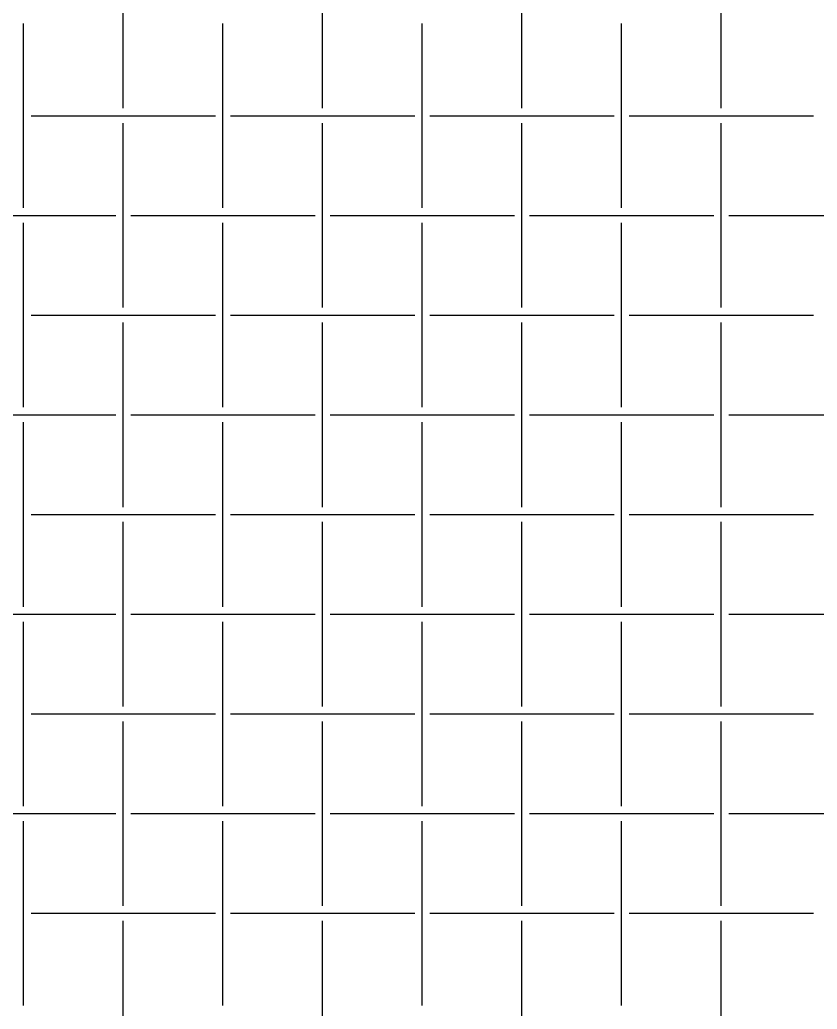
# Model space of a CAD drawing. Header units: metres. Extents: x 0 to 300, y -20 to 320.
# Drawn here: x 149.6 to 229.6, y 140.4 to 239.6 of the extents above; entities that cross this region are included whole.
import ezdxf

# ---------------------------------------------------------------- set-up
doc = ezdxf.new("R2010")
doc.units = ezdxf.units.M

msp = doc.modelspace()

# ---------------------------------------------------------------- linework, layer by layer
for p, q in [((160, 230.75), (160, 249.25)), ((180, 230.75), (180, 249.25)), ((200, 230.75), (200, 249.25)), ((220, 230.75), (220, 249.25)), ((150, 220.75), (150, 239.25)), ((170, 220.75), (170, 239.25)), ((190, 220.75), (190, 239.25)), ((210, 220.75), (210, 239.25)), ((150.75, 230), (169.25, 230)), ((170.75, 230), (189.25, 230)), ((190.75, 230), (209.25, 230)), ((210.75, 230), (229.25, 230)), ((160, 210.75), (160, 229.25)), ((180, 210.75), (180, 229.25)), ((200, 210.75), (200, 229.25)), ((220, 210.75), (220, 229.25)), ((140.75, 220), (159.25, 220)), ((160.75, 220), (179.25, 220)), ((180.75, 220), (199.25, 220)), ((200.75, 220), (219.25, 220)), ((220.75, 220), (239.25, 220)), ((150, 200.75), (150, 219.25)), ((170, 200.75), (170, 219.25)), ((190, 200.75), (190, 219.25)), ((210, 200.75), (210, 219.25)), ((150.75, 210), (169.25, 210)), ((170.75, 210), (189.25, 210)), ((190.75, 210), (209.25, 210)), ((210.75, 210), (229.25, 210)), ((160, 190.75), (160, 209.25)), ((180, 190.75), (180, 209.25)), ((200, 190.75), (200, 209.25)), ((220, 190.75), (220, 209.25)), ((140.75, 200), (159.25, 200)), ((160.75, 200), (179.25, 200)), ((180.75, 200), (199.25, 200)), ((200.75, 200), (219.25, 200)), ((220.75, 200), (239.25, 200)), ((150, 180.75), (150, 199.25)), ((170, 180.75), (170, 199.25)), ((190, 180.75), (190, 199.25)), ((210, 180.75), (210, 199.25)), ((150.75, 190), (169.25, 190)), ((170.75, 190), (189.25, 190)), ((190.75, 190), (209.25, 190)), ((210.75, 190), (229.25, 190)), ((160, 170.75), (160, 189.25)), ((180, 170.75), (180, 189.25)), ((200, 170.75), (200, 189.25)), ((220, 170.75), (220, 189.25)), ((140.75, 180), (159.25, 180)), ((160.75, 180), (179.25, 180)), ((180.75, 180), (199.25, 180)), ((200.75, 180), (219.25, 180)), ((220.75, 180), (239.25, 180)), ((150, 160.75), (150, 179.25)), ((170, 160.75), (170, 179.25)), ((190, 160.75), (190, 179.25)), ((210, 160.75), (210, 179.25)), ((150.75, 170), (169.25, 170)), ((170.75, 170), (189.25, 170)), ((190.75, 170), (209.25, 170)), ((210.75, 170), (229.25, 170)), ((160, 150.75), (160, 169.25)), ((180, 150.75), (180, 169.25)), ((200, 150.75), (200, 169.25)), ((220, 150.75), (220, 169.25)), ((140.75, 160), (159.25, 160)), ((160.75, 160), (179.25, 160)), ((180.75, 160), (199.25, 160)), ((200.75, 160), (219.25, 160)), ((220.75, 160), (239.25, 160)), ((150, 140.75), (150, 159.25)), ((170, 140.75), (170, 159.25)), ((190, 140.75), (190, 159.25)), ((210, 140.75), (210, 159.25)), ((150.75, 150), (169.25, 150)), ((170.75, 150), (189.25, 150)), ((190.75, 150), (209.25, 150)), ((210.75, 150), (229.25, 150)), ((160, 130.75), (160, 149.25)), ((180, 130.75), (180, 149.25)), ((200, 130.75), (200, 149.25)), ((220, 130.75), (220, 149.25))]:
    msp.add_line(p, q)

doc.saveas('drawing.dxf')
